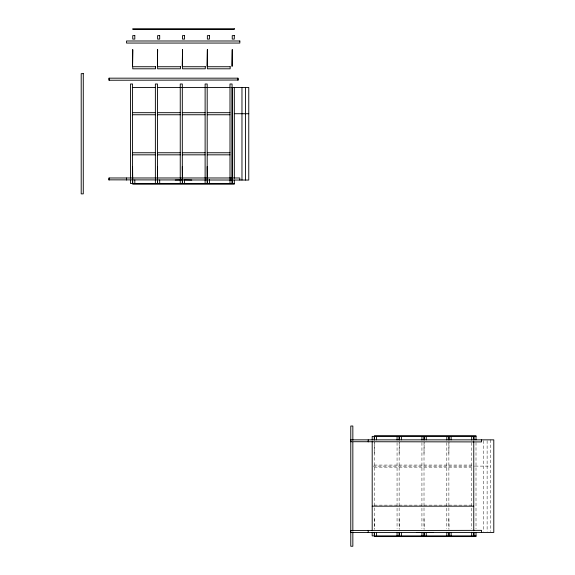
<?xml version="1.0" encoding="UTF-8"?>
<svg xmlns="http://www.w3.org/2000/svg" width="575" height="575" viewBox="0 0 575 575"><rect width="100%" height="100%" fill="white"/><g stroke="black" fill="none" stroke-linecap="round" stroke-linejoin="round"><path stroke-width="0.43" stroke-dasharray="2.88 2.16" d="M374.26 453.316L374.433 442.376M399.136 453.316L399.309 442.376M424.012 453.316L424.185 442.376M448.881 453.316L449.053 442.376M374.26 465.067L397.059 465.067M399.136 465.067L421.935 465.067M424.012 465.067L446.811 465.067M448.881 465.067L471.687 465.067M373.082 466.102L474.548 466.102M475.223 466.102L490.453 466.102M374.26 467.137L397.059 467.137M399.136 467.137L421.935 467.137M424.012 467.137L446.811 467.137M448.881 467.137L471.687 467.137M374.26 505.137L397.059 505.137M399.136 505.137L421.935 505.137M424.012 505.137L446.811 505.137M448.881 505.137L471.687 505.137M374.26 518.959L374.433 529.187M399.136 518.959L399.309 529.187M424.012 518.959L424.185 529.187M448.881 518.959L449.053 529.187M490.453 439.846L490.453 531.537M487.118 440.716L487.118 531.537M483.661 440.738L483.661 531.537M476.007 442.513L476.007 528.871M471.687 442.664L471.687 528.712M448.881 442.376L448.881 529.187M446.811 442.664L446.811 528.712M424.012 442.376L424.012 529.187M421.935 442.664L421.935 528.712M399.136 442.376L399.136 529.187M397.059 442.664L397.059 528.712M374.26 442.376L374.26 529.187"/><path stroke-width="0.86" d="M109.077 78.171L109.077 80.241L238.179 80.033L237.942 78.171L109.077 78.171L109.077 80.241M239.84 180.054L239.84 177.977L109.077 177.977L108.84 179.846L248.767 180.054L248.767 87.465L231.739 87.465M132.293 87.465L155.638 87.465M157.377 87.465L230.158 87.465M132.573 112.686L155.372 112.686M157.442 112.686L180.248 112.686M182.318 112.686L205.117 112.686M207.194 112.686L229.993 112.686M234.65 113.721L248.767 113.721M132.573 114.756L155.372 114.756M157.442 114.756L180.248 114.756M182.318 114.756L205.117 114.756M207.194 114.756L229.993 114.756M132.573 152.756L155.372 152.756M157.442 152.756L180.248 152.756M182.318 152.756L205.117 152.756M207.194 152.756L229.993 152.756M132.573 154.833L155.372 154.833M157.442 154.833L180.248 154.833M182.318 154.833L205.117 154.833M207.194 154.833L229.993 154.833M132.573 166.577L132.746 184.194L234.312 184.194L234.312 180.054M157.442 166.577L157.615 183.504M182.318 166.577L182.491 183.504M207.194 166.577L207.367 183.504M182.218 179.882L175.238 180.054M183.964 179.882L191.82 180.054M132.746 183.504L234.312 183.504M374.433 436.389L476.007 436.389M372.19 506.173L473.757 506.173M374.433 535.886L476.007 535.886M481.534 439.846L481.534 441.916L350.527 441.708L350.772 439.846L493.796 439.846L493.796 532.428L350.772 532.428L350.527 530.567L481.534 530.358L481.534 532.428M476.007 439.846L476.007 435.699L374.433 435.699L374.433 439.846M476.007 532.428L476.007 536.576L374.433 536.576L374.433 532.428M473.929 436.389L473.929 439.846M473.929 532.428L473.929 535.886M473.757 436.389L473.757 439.976M473.757 441.622L473.757 530.682M473.757 532.299L473.757 535.886M471.687 436.389L471.687 439.976M471.687 532.299L471.687 535.886M451.131 436.389L451.131 439.846M451.131 532.428L451.131 535.886M449.053 436.389L449.053 439.846M449.053 532.428L449.053 535.886M448.881 436.389L448.881 439.976M448.881 532.299L448.881 535.886M446.811 436.389L446.811 439.976M446.811 532.299L446.811 535.886M433.507 532.428L416.925 532.428M426.255 436.389L426.255 439.846M426.255 532.428L426.255 535.886M424.185 436.389L424.185 439.846M424.185 532.428L424.185 535.886M424.012 436.389L424.012 439.976M424.012 532.299L424.012 535.886M421.935 436.389L421.935 439.976M421.935 532.299L421.935 535.886M401.379 436.389L401.379 439.846M401.379 532.428L401.379 535.886M399.309 436.389L399.309 439.846M399.309 532.428L399.309 535.886M399.136 436.389L399.136 439.976M399.136 532.299L399.136 535.886M397.059 436.389L397.059 439.976M397.059 532.299L397.059 535.886M376.51 436.389L376.51 439.846M376.51 532.428L376.51 535.886M374.26 439.976L374.26 436.389L372.19 436.389L372.19 439.976M374.26 532.299L374.26 535.886L372.19 535.886L372.19 532.299M372.19 441.593L372.19 530.682M368.216 439.846L368.216 441.916M368.216 530.358L368.216 532.428M352.842 440.378L352.842 426.025L350.772 426.025L350.772 546.25L352.842 546.25L352.842 531.897M352.842 442.175L352.842 530.1M245.424 87.465L245.424 180.054M241.967 87.465L241.967 180.054M237.942 78.171L237.942 80.241M234.312 87.465L234.312 178.272M232.243 87.465L232.243 183.504M232.07 183.504L232.07 84.007L229.993 84.007L229.993 178.128M230.165 177.977L230.165 180.054M229.993 179.917L229.993 183.504M209.437 179.357L209.437 183.504M207.194 183.504L207.194 84.007L205.117 84.007L205.117 178.128M205.289 177.977L205.289 180.054M205.117 179.917L205.117 183.504M184.568 180.054L184.568 183.504M182.318 183.504L182.318 84.007L180.248 84.007L180.248 178.128M180.421 177.977L180.421 180.054M180.248 179.917L180.248 183.504M159.692 180.054L159.692 183.504M157.442 183.504L157.442 84.007L155.372 84.007L155.372 178.128M155.545 177.977L155.545 180.054M155.372 179.917L155.372 183.504M134.816 180.054L134.816 183.504M130.496 178.257L130.496 84.007L132.573 84.007L132.573 183.504L130.496 183.504L130.496 179.917M126.522 177.977L126.522 180.054M109.077 177.977L109.077 180.054M234.312 28.75L132.746 28.75L132.746 29.44L234.312 29.44L234.312 28.75M134.816 35.621L132.746 35.621L132.746 39.078L134.816 39.078L134.816 35.621M159.692 35.621L157.615 35.621L157.615 39.078L159.692 39.078L159.692 35.621M184.568 35.621L182.491 35.621L182.491 39.078L184.568 39.078L184.568 35.621M209.437 35.621L207.367 35.621L207.367 39.078L209.437 39.078L209.437 35.621M234.312 35.621L232.243 35.621L232.243 39.078L234.312 39.078L234.312 35.621M239.84 40.99L126.522 40.99L126.522 43.06L239.84 43.06L239.84 40.99M132.746 49.658L132.573 66.24L132.746 49.658M157.615 49.658L157.442 66.24L157.615 49.658M182.491 49.658L182.318 66.24L182.491 49.658M207.367 49.658L207.194 66.24L207.367 49.658M232.243 49.658L232.07 66.24L232.243 49.658M155.545 66.729L132.746 66.729L132.746 68.799L155.545 68.799L155.545 66.729M180.421 66.729L157.615 66.729L157.615 68.799L180.421 68.799L180.421 66.729M205.289 66.729L182.491 66.729L182.491 68.799L205.289 68.799L205.289 66.729M230.165 66.729L207.367 66.729L207.367 68.799L230.165 68.799L230.165 66.729M83.274 73.643L81.204 73.643L81.204 193.868L83.274 193.868L83.274 73.643"/></g></svg>
